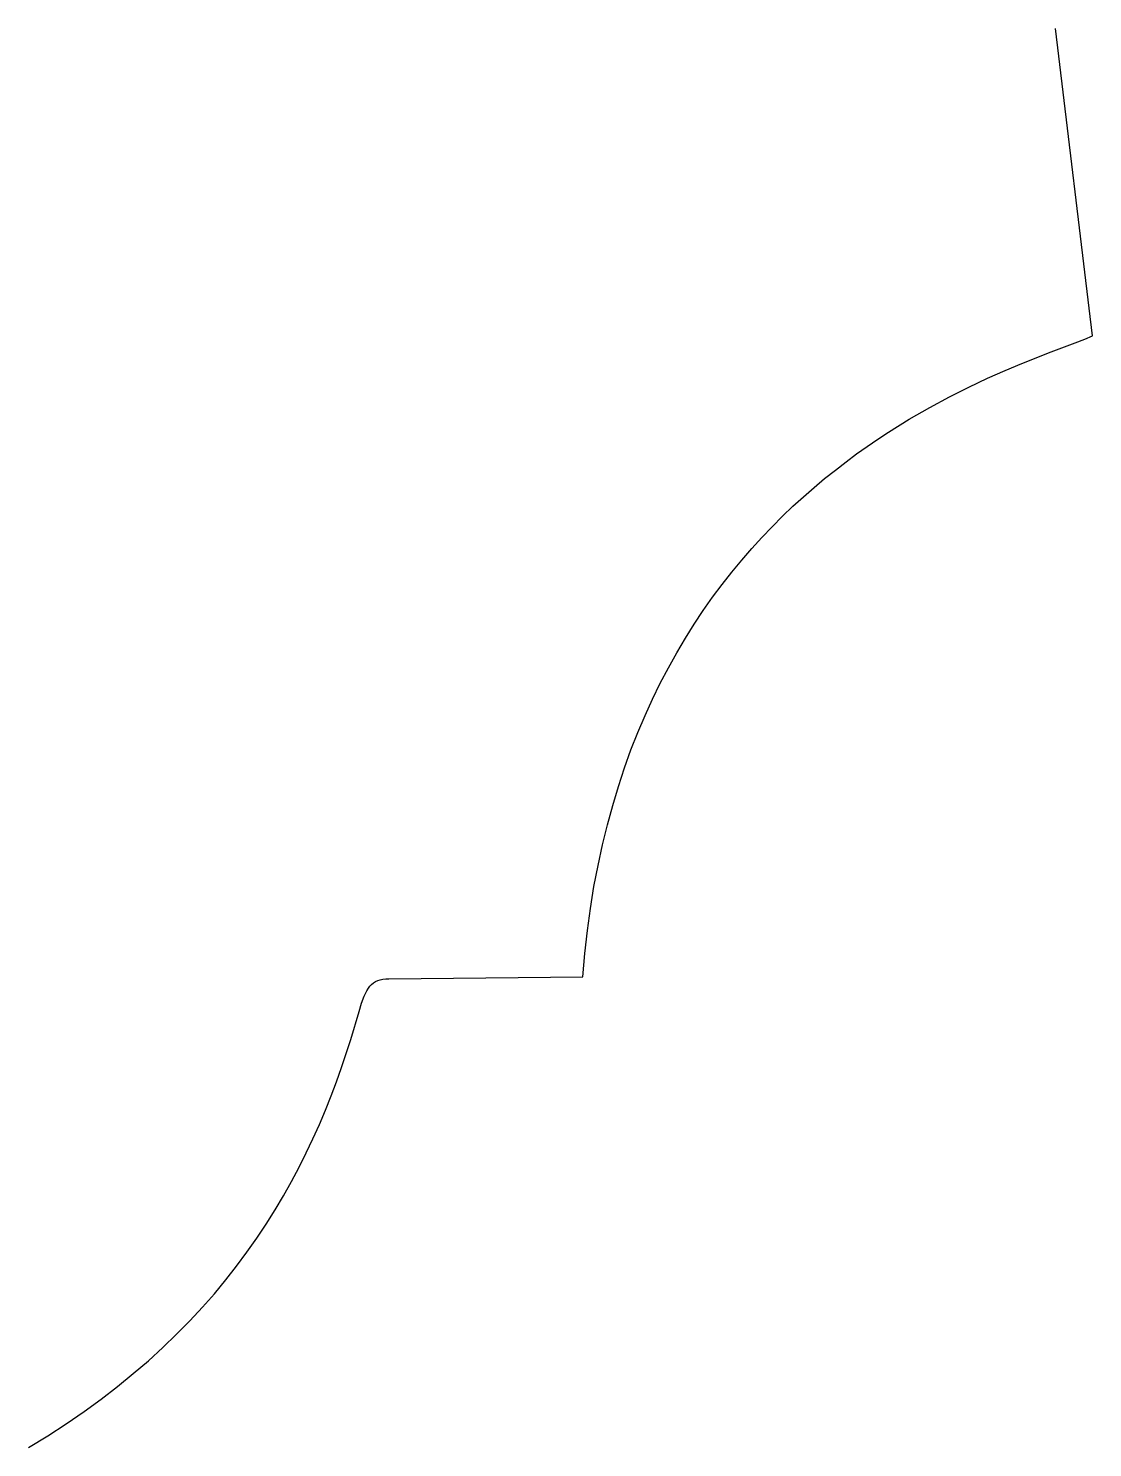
# Model space of a CAD drawing. Extents: x 0 to 1.5, y 0 to 2.
import ezdxf

# ---------------------------------------------------------------- set-up
doc = ezdxf.new("R2010")
doc.units = 0
doc.layers.add('LAYER_1', color=18, linetype='CONTINUOUS')

msp = doc.modelspace()

# ---------------------------------------------------------------- linework, layer by layer
at = {"layer": 'LAYER_1'}
msp.add_lwpolyline([(0, 0), (0.0272, 0.0167), (0.0534, 0.0336), (0.0785, 0.0509), (0.1026, 0.0684), (0.1257, 0.0862), (0.1479, 0.1043), (0.1691, 0.1225), (0.1894, 0.141), (0.2089, 0.1597), (0.2274, 0.1786), (0.2452, 0.1977), (0.2621, 0.2169), (0.2782, 0.2363), (0.2935, 0.2558), (0.3081, 0.2755), (0.322, 0.2952), (0.3352, 0.3151), (0.3477, 0.335), (0.3596, 0.355), (0.3708, 0.375), (0.3815, 0.3951), (0.3916, 0.4152), (0.4011, 0.4353), (0.4101, 0.4555), (0.4186, 0.4755), (0.4266, 0.4956), (0.4342, 0.5156), (0.4413, 0.5356), (0.4481, 0.5555), (0.4544, 0.5753), (0.4661, 0.6145), (0.4696, 0.6262), (0.4732, 0.636), (0.4771, 0.6439), (0.4792, 0.6473), (0.4814, 0.6502), (0.4838, 0.6527), (0.4865, 0.6549), (0.4893, 0.6567), (0.4924, 0.6581), (0.4958, 0.6592), (0.4995, 0.66), (0.5036, 0.6604), (0.508, 0.6606), (0.6446, 0.6619), (0.7813, 0.6633), (0.7842, 0.6963), (0.7879, 0.7285), (0.7922, 0.7599), (0.7972, 0.7905), (0.8029, 0.8203), (0.8092, 0.8493), (0.8161, 0.8775), (0.8236, 0.905), (0.8316, 0.9318), (0.8402, 0.9578), (0.8493, 0.9831), (0.859, 1.0077), (0.8691, 1.0315), (0.8796, 1.0547), (0.8906, 1.0772), (0.902, 1.099), (0.9138, 1.1202), (0.926, 1.1407), (0.9385, 1.1606), (0.9513, 1.1798), (0.9644, 1.1984), (0.9778, 1.2165), (0.9915, 1.2339), (1.0054, 1.2507), (1.0195, 1.267), (1.0338, 1.2827), (1.0483, 1.2978), (1.0629, 1.3124), (1.0776, 1.3265), (1.0924, 1.34), (1.1074, 1.3531), (1.1223, 1.3656), (1.1374, 1.3776), (1.1524, 1.3892), (1.1674, 1.4003), (1.1824, 1.4109), (1.1973, 1.4211), (1.2122, 1.4309), (1.2416, 1.4492), (1.2704, 1.4658), (1.2985, 1.4809), (1.3257, 1.4946), (1.3518, 1.5069), (1.3766, 1.5179), (1.4, 1.5277), (1.4417, 1.5442), (1.4755, 1.5569), (1.489, 1.5621), (1.5, 1.5666), (1.4477, 2)], dxfattribs=at)

doc.saveas('drawing.dxf')
